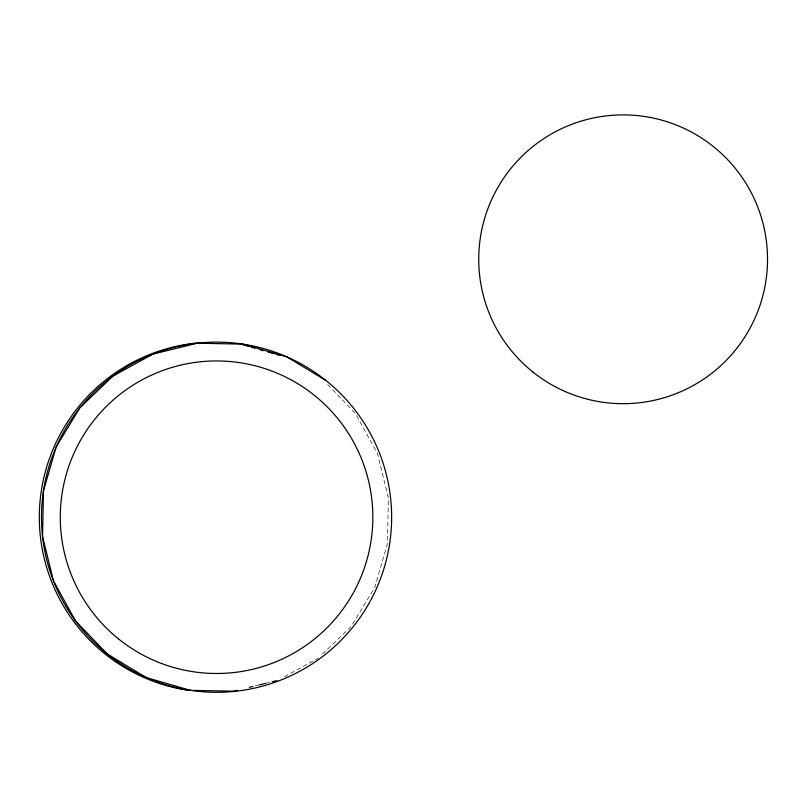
<?xml version="1.0" encoding="UTF-8"?>
<svg xmlns="http://www.w3.org/2000/svg" width="807" height="807" viewBox="0 0 807 807"><rect width="100%" height="100%" fill="white"/><g stroke="black" fill="none" stroke-linecap="round" stroke-linejoin="round"><path stroke-width="0.61" stroke-dasharray="4.04 3.03" d="M322.568 653.973L351.085 626.595L374.73 587.486L387.451 543.585L388.379 497.889L377.444 453.504L355.403 413.466L326.31 383.174M284.568 676.72L318.109 658.25M255.375 685.889L257.766 685.304M267.319 682.944L269.709 682.359"/><path stroke-width="1.21" d="M235.059 690.893L237.45 690.308M249.403 687.362L252.984 686.485M258.956 685.012L266.128 683.247M272.1 681.774L276.882 680.594M235.896 691.236L188.001 690.308A175.089 175.089 0 0 1 195.032 343.207L197.059 343.247M241.918 344.468L249.03 346.536M251.411 347.222L254.962 348.251M259.713 349.633L263.274 350.662M268.015 352.034L273.946 353.759M276.327 354.444L279.878 355.473M190.2 690.308L146.299 677.587L107.18 653.932L75.525 620.966L53.474 580.929L42.549 536.554L43.467 490.858L56.187 446.957L79.843 407.838L112.809 376.183L152.846 354.132L197.231 343.207L242.927 344.125L286.828 356.845L325.937 380.5M107.18 653.932A175.089 175.089 0 0 0 389.65 543.585A175.089 175.089 0 0 0 152.846 354.132A175.089 175.089 0 0 0 107.18 653.932M118.932 639.245A156.276 156.276 0 0 0 371.059 540.751A156.276 156.276 0 0 0 159.695 371.654A156.276 156.276 0 0 0 118.932 639.245M532.923 372.037A144.403 144.392 0 0 0 765.883 281.028A144.403 144.392 0 0 0 570.579 124.792A144.403 144.392 0 0 0 532.923 372.037"/></g></svg>
